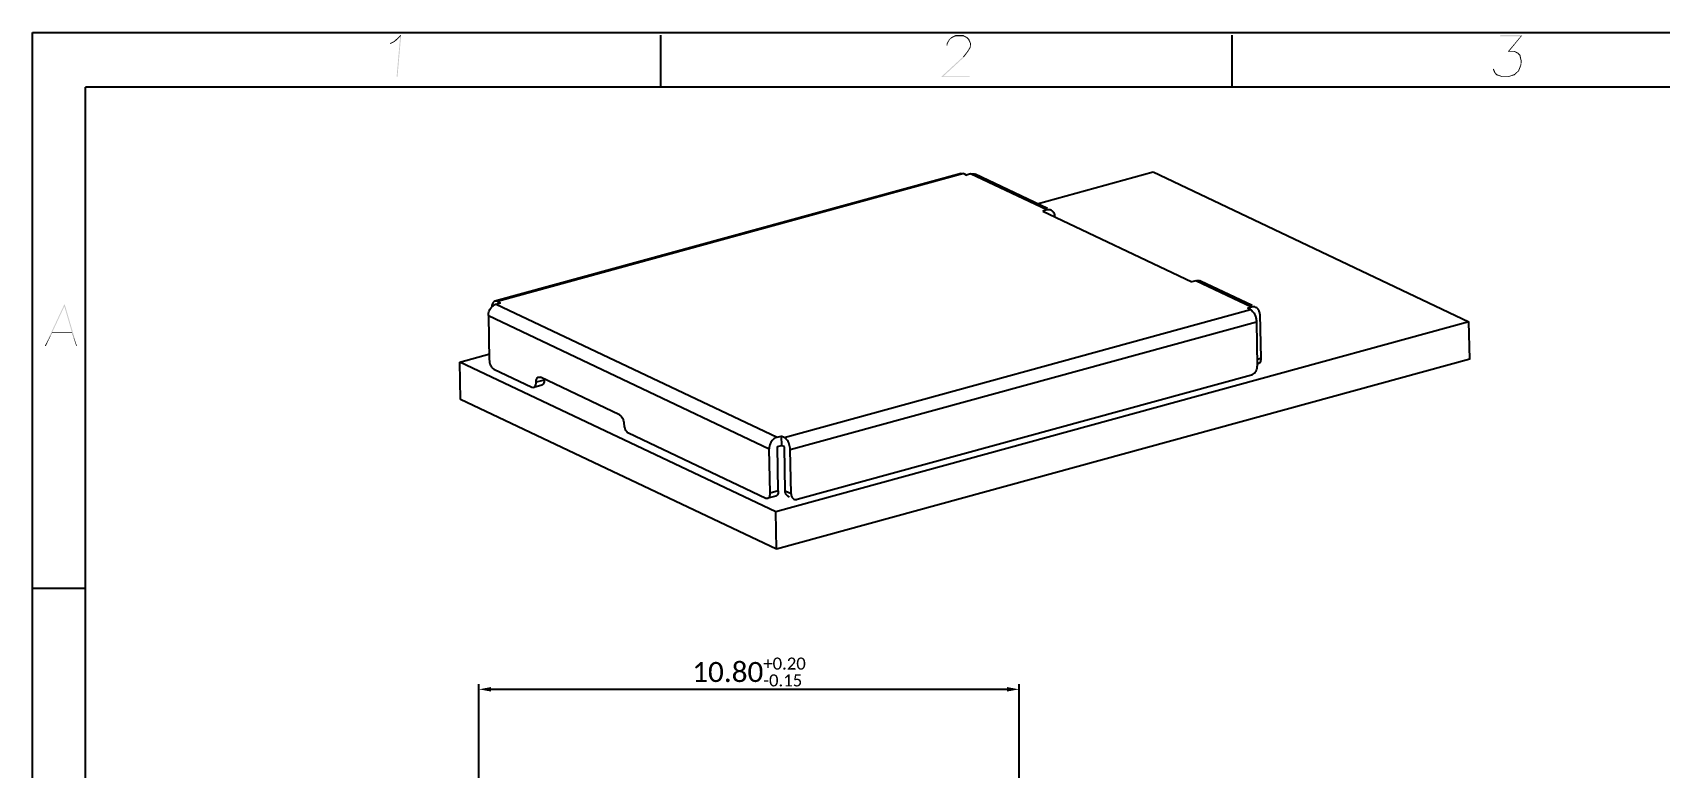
# Model space of a CAD drawing. Header units: millimetres. Extents: x 0 to 297, y 0 to 210.
# Drawn here: x 0 to 162.8, y 136.5 to 210 of the extents above; entities that cross this region are included whole.
import ezdxf

# ---------------------------------------------------------------- set-up
doc = ezdxf.new("R2010")
doc.units = ezdxf.units.MM
doc.header["$LTSCALE"] = 16.335
doc.header["$PDMODE"] = 3
doc.header["$PDSIZE"] = 0.3125
doc.layers.get('0').update_dxf_attribs({"linetype": 'CONTINUOUS'})
doc.layers.get('Defpoints').update_dxf_attribs({"linetype": 'CONTINUOUS'})
doc.styles.get("Standard").update_dxf_attribs({"font": 'romans__.ttf'})
doc.styles.add('型式1', font='calibril.ttf')
doc.dimstyles.new('DIMSTYLE_1', dxfattribs={"dimtxt": 2, "dimasz": 1.2, "dimexe": 0.5, "dimexo": 1, "dimgap": 0.5, "dimtad": 1, "dimlfac": 0.2, "dimzin": 0, "dimdsep": 46, "dimtxsty": 'STANDARD', "dimblk": '_FILLED', "dimblk1": '_FILLED', "dimblk2": '_FILLED', "dimcen": 0.09, "dimazin": 0, "dimtol": 1, "dimtp": 0.2, "dimtm": 0.15, "dimtfac": 0.6, "dimtofl": 0, "dimtmove": 0, "dimatfit": 3, "dimldrblk": '_FILLED', "dimfxl": 1, "dimtolj": 1, "dimtzin": 0, "dimarcsym": 0})

# ---------------------------------------------------------------- blocks, each defined once
blk = doc.blocks.new('_FILLED')
at = {"color": 0, "linetype": 'ByBlock'}
blk.add_solid([(0, 0), (-1, 0.1875), (-1, -0.1875)], dxfattribs=at)
blk = doc.blocks.new('*D2')
at = {"color": 0, "linetype": 'Continuous', "lineweight": -2}
for p, q in [((44.64, 135.4), (44.64, 144.9)), ((98.64, 135.4), (98.64, 144.9)), ((45.84, 144.4), (97.44, 144.4))]:
    blk.add_line(p, q, dxfattribs=at)
at = {"layer": 'Defpoints', "color": 0, "linetype": 'Continuous'}
for p in [(98.64, 144.4), (44.64, 134.4), (98.64, 134.4)]:
    blk.add_point(p, dxfattribs=at)
at = {"color": 0, "linetype": 'Continuous', "lineweight": -2, "xscale": 1.199999999999999, "yscale": 1.199999999999999, "zscale": 1.199999999999999, "rotation": 180}
blk.add_blockref('_FILLED', (44.64, 144.4), dxfattribs=at)
at = {"color": 0, "linetype": 'Continuous', "lineweight": -2, "xscale": 1.199999999999999, "yscale": 1.199999999999999, "zscale": 1.199999999999999}
blk.add_blockref('_FILLED', (98.64, 144.4), dxfattribs=at)
at = {"color": 0, "linetype": 'Continuous', "insert": (71.64, 147.57), "char_height": 2, "attachment_point": 2, "line_spacing_factor": 0.9, "style": '型式1'}
blk.add_mtext('\\A1;10.80{\\H1.200000;\\S+0.20^ -0.15;}', dxfattribs=at)

msp = doc.modelspace()

# ---------------------------------------------------------------- linework, layer by layer
at = {"color": 7, "linetype": 'Continuous'}
for p, q in [((0, 0), (0, 210)), ((0, 210), (297, 210)), ((62.827, 204.558), (62.827, 209.751)), ((119.942, 204.558), (119.942, 209.751)), ((92.86, 195.939), (46.241, 183.168)), ((92.861, 195.939), (93.105, 195.909)), ((93.105, 195.909), (93.398, 195.771)), ((93.803, 195.882), (93.398, 195.771)), ((101.479, 192.428), (94.251, 195.851)), ((100.466, 192.908), (112.037, 196.078)), ((112.037, 196.078), (143.63, 181.12)), ((101.409, 192.281), (101.004, 192.17)), ((101.004, 192.17), (115.922, 185.106)), ((116.328, 185.217), (115.922, 185.106)), ((121.96, 182.731), (116.775, 185.186)), ((46.374, 182.888), (46.779, 183)), ((46.486, 183.138), (46.779, 183)), ((121.886, 182.585), (121.48, 182.474)), ((121.773, 182.336), (121.48, 182.474)), ((45.582, 181.732), (45.674, 177.291)), ((143.63, 181.12), (74.31, 162.129)), ((122.377, 181.124), (122.469, 176.684)), ((122.716, 181.873), (122.807, 177.432)), ((143.707, 177.38), (143.63, 181.12)), ((42.717, 177.088), (45.709, 177.907)), ((42.794, 173.348), (42.717, 177.088)), ((74.31, 162.129), (42.717, 177.088)), ((46.127, 176.382), (49.93, 174.582)), ((143.707, 177.38), (74.387, 158.39)), ((76.472, 163.378), (121.875, 175.816)), ((49.93, 174.582), (50.113, 174.56)), ((50.924, 174.781), (50.113, 174.559)), ((50.595, 175.59), (50.778, 175.568)), ((58.677, 171.829), (50.778, 175.568)), ((74.387, 158.39), (42.794, 173.348)), ((59.583, 170.011), (73.332, 163.501)), ((74.456, 169.592), (74.861, 169.703)), ((74.861, 169.703), (74.881, 168.768)), ((75.154, 169.565), (74.861, 169.703)), ((73.756, 163.995), (73.665, 168.435)), ((74.475, 168.657), (74.881, 168.768)), ((74.567, 164.217), (74.475, 168.657)), ((75.173, 168.63), (74.881, 168.768)), ((75.265, 164.189), (75.173, 168.63)), ((75.85, 163.912), (75.758, 168.353)), ((73.332, 163.501), (73.515, 163.479)), ((74.326, 163.701), (73.515, 163.479)), ((75.705, 163.606), (75.552, 163.678)), ((74.387, 158.39), (74.31, 162.129)), ((5.266, 154.454), (0, 154.454))]:
    msp.add_line(p, q, dxfattribs=at)
at = {"color": 9, "linetype": 'Continuous'}
for p, q in [((93.105, 195.909), (46.486, 183.138)), ((101.409, 192.281), (93.803, 195.882)), ((121.886, 182.585), (116.328, 185.217)), ((46.374, 182.888), (74.456, 169.592)), ((75.154, 169.565), (121.773, 182.336)), ((45.582, 181.732), (73.665, 168.435)), ((75.758, 168.353), (122.377, 181.124)), ((122.807, 177.432), (122.452, 177.335)), ((51.165, 175.297), (50.354, 175.075)), ((74.567, 164.217), (73.756, 163.995)), ((75.85, 163.912), (75.265, 164.189))]:
    msp.add_line(p, q, dxfattribs=at)
at = {"color": 7, "linetype": 'Continuous', "const_width": 0.2}
for points in [[(5.266, 5.348), (5.266, 204.558)], [(5.266, 204.558), (291.734, 204.558)]]:
    msp.add_lwpolyline(points, dxfattribs=at)
at = {"color": 7, "linetype": 'Continuous'}
for points, knots in [([(93.803, 195.882), (93.878, 195.902), (94.032, 195.92), (94.184, 195.883), (94.251, 195.851)], [0, 0, 0, 0, 0.5116339, 1, 1, 1, 1]), ([(101.856, 192.25), (101.789, 192.281), (101.638, 192.319), (101.484, 192.301), (101.409, 192.281)], [0, 0, 0, 0, 0.4883661, 1, 1, 1, 1]), ([(102.239, 191.568), (102.238, 191.643), (102.219, 191.788), (102.143, 191.986), (102.021, 192.148), (101.913, 192.223), (101.856, 192.25)], [0, 0, 0, 0, 0.2722447, 0.5290486, 0.7693281, 1, 1, 1, 1]), ([(116.328, 185.217), (116.403, 185.238), (116.557, 185.255), (116.708, 185.218), (116.775, 185.186)], [0, 0, 0, 0, 0.5116339, 1, 1, 1, 1]), ([(45.582, 181.732), (45.579, 181.9), (45.651, 182.244), (45.847, 182.534), (45.971, 182.652)], [0, 0, 0, 0, 0.4969841, 1, 1, 1, 1]), ([(45.989, 182.911), (45.981, 182.889), (45.948, 182.796), (45.931, 182.697), (45.925, 182.621)], [0, 0, 0, 0, 0.2317954, 1, 1, 1, 1]), ([(45.971, 182.652), (45.986, 182.666), (46.046, 182.721), (46.113, 182.768), (46.165, 182.799)], [0, 0, 0, 0, 0.2554178, 1, 1, 1, 1]), ([(46.241, 183.167), (46.187, 183.153), (46.077, 183.082), (46.015, 182.972), (45.989, 182.911)], [0, 0, 0, 0, 0.4585506, 1, 1, 1, 1]), ([(46.165, 182.799), (46.182, 182.809), (46.248, 182.845), (46.319, 182.874), (46.374, 182.888)], [0, 0, 0, 0, 0.2580911, 1, 1, 1, 1]), ([(46.402, 183.168), (46.389, 183.171), (46.336, 183.181), (46.28, 183.178), (46.241, 183.167)], [0, 0, 0, 0, 0.2602474, 1, 1, 1, 1]), ([(46.486, 183.138), (46.479, 183.141), (46.452, 183.153), (46.424, 183.163), (46.402, 183.168)], [0, 0, 0, 0, 0.2578757, 1, 1, 1, 1]), ([(121.773, 182.336), (121.828, 182.31), (121.938, 182.231), (122.135, 182.005), (122.238, 181.786), (122.289, 181.629)], [0, 0, 0, 0, 0.2051894, 0.4457683, 1, 1, 1, 1]), ([(122.333, 182.554), (122.266, 182.586), (122.115, 182.623), (121.961, 182.606), (121.886, 182.585)], [0, 0, 0, 0, 0.4883661, 1, 1, 1, 1]), ([(122.598, 182.31), (122.566, 182.363), (122.489, 182.46), (122.387, 182.529), (122.333, 182.554)], [0, 0, 0, 0, 0.5091238, 1, 1, 1, 1]), ([(122.289, 181.629), (122.303, 181.587), (122.35, 181.422), (122.375, 181.251), (122.377, 181.124)], [0, 0, 0, 0, 0.2556025, 1, 1, 1, 1]), ([(122.716, 181.873), (122.715, 181.913), (122.703, 182.064), (122.655, 182.214), (122.598, 182.31)], [0, 0, 0, 0, 0.2622439, 1, 1, 1, 1]), ([(122.807, 177.432), (122.809, 177.37), (122.801, 177.252), (122.757, 177.093), (122.681, 176.973), (122.605, 176.927), (122.567, 176.917)], [0, 0, 0, 0, 0.3098896, 0.5806391, 0.8058102, 1, 1, 1, 1]), ([(45.674, 177.291), (45.674, 177.26), (45.682, 177.132), (45.709, 177.005), (45.74, 176.913)], [0, 0, 0, 0, 0.2412352, 1, 1, 1, 1]), ([(45.74, 176.913), (45.75, 176.882), (45.792, 176.765), (45.851, 176.654), (45.905, 176.58)], [0, 0, 0, 0, 0.2613199, 1, 1, 1, 1]), ([(45.905, 176.58), (45.922, 176.557), (45.984, 176.48), (46.062, 176.413), (46.127, 176.382)], [0, 0, 0, 0, 0.279905, 1, 1, 1, 1]), ([(121.875, 175.816), (122.027, 175.857), (122.308, 176.071), (122.44, 176.389), (122.462, 176.559)], [0, 0, 0, 0, 0.479537, 1, 1, 1, 1]), ([(50.113, 174.56), (50.14, 174.567), (50.194, 174.593), (50.285, 174.69), (50.321, 174.793), (50.336, 174.864)], [0, 0, 0, 0, 0.2117346, 0.4421639, 1, 1, 1, 1]), ([(50.336, 174.864), (50.339, 174.881), (50.351, 174.95), (50.355, 175.021), (50.354, 175.075)], [0, 0, 0, 0, 0.2384323, 1, 1, 1, 1]), ([(50.354, 175.075), (50.353, 175.138), (50.36, 175.255), (50.404, 175.414), (50.481, 175.534), (50.557, 175.58), (50.595, 175.59)], [0, 0, 0, 0, 0.3098896, 0.5806391, 0.8058102, 1, 1, 1, 1]), ([(51.165, 175.297), (51.166, 175.234), (51.158, 175.117), (51.115, 174.958), (51.038, 174.838), (50.962, 174.792), (50.924, 174.782)], [0, 0, 0, 0, 0.3098896, 0.5806391, 0.8058102, 1, 1, 1, 1]), ([(58.677, 171.829), (58.741, 171.798), (58.866, 171.691), (59.004, 171.473), (59.1, 171.207), (59.128, 171.015), (59.13, 170.92)], [0, 0, 0, 0, 0.2036081, 0.4531757, 0.7284931, 1, 1, 1, 1]), ([(59.13, 170.92), (59.132, 170.824), (59.16, 170.632), (59.255, 170.367), (59.394, 170.149), (59.518, 170.042), (59.583, 170.011)], [0, 0, 0, 0, 0.2715069, 0.5468243, 0.7963919, 1, 1, 1, 1]), ([(74.053, 169.356), (73.929, 169.238), (73.734, 168.947), (73.661, 168.604), (73.665, 168.435)], [0, 0, 0, 0, 0.5030159, 1, 1, 1, 1]), ([(74.456, 169.592), (74.42, 169.582), (74.272, 169.53), (74.14, 169.438), (74.053, 169.356)], [0, 0, 0, 0, 0.2367787, 1, 1, 1, 1]), ([(75.229, 169.521), (75.223, 169.525), (75.199, 169.541), (75.173, 169.555), (75.154, 169.565)], [0, 0, 0, 0, 0.2588936, 1, 1, 1, 1]), ([(75.402, 169.361), (75.389, 169.377), (75.336, 169.436), (75.277, 169.489), (75.229, 169.521)], [0, 0, 0, 0, 0.2669906, 1, 1, 1, 1]), ([(75.758, 168.353), (75.754, 168.538), (75.684, 168.898), (75.515, 169.226), (75.402, 169.361)], [0, 0, 0, 0, 0.513361, 1, 1, 1, 1]), ([(73.515, 163.479), (73.542, 163.486), (73.596, 163.513), (73.687, 163.61), (73.723, 163.712), (73.738, 163.784)], [0, 0, 0, 0, 0.2117346, 0.4421639, 1, 1, 1, 1]), ([(73.738, 163.784), (73.741, 163.801), (73.753, 163.87), (73.757, 163.941), (73.756, 163.995)], [0, 0, 0, 0, 0.2384323, 1, 1, 1, 1]), ([(74.515, 163.894), (74.496, 163.848), (74.449, 163.765), (74.367, 163.712), (74.326, 163.701)], [0, 0, 0, 0, 0.5414494, 1, 1, 1, 1]), ([(74.567, 164.217), (74.567, 164.187), (74.565, 164.078), (74.545, 163.968), (74.515, 163.894)], [0, 0, 0, 0, 0.2716255, 1, 1, 1, 1]), ([(75.307, 163.959), (75.3, 163.977), (75.277, 164.051), (75.266, 164.13), (75.265, 164.189)], [0, 0, 0, 0, 0.2431562, 1, 1, 1, 1]), ([(75.552, 163.678), (75.532, 163.687), (75.453, 163.732), (75.389, 163.802), (75.353, 163.861)], [0, 0, 0, 0, 0.2456751, 1, 1, 1, 1]), ([(75.85, 163.912), (75.85, 163.882), (75.859, 163.769), (75.895, 163.656), (75.939, 163.584)], [0, 0, 0, 0, 0.2622439, 1, 1, 1, 1]), ([(75.939, 163.584), (75.951, 163.564), (76.002, 163.489), (76.076, 163.43), (76.137, 163.401)], [0, 0, 0, 0, 0.259304, 1, 1, 1, 1]), ([(76.137, 163.401), (76.187, 163.377), (76.301, 163.349), (76.416, 163.362), (76.472, 163.378)], [0, 0, 0, 0, 0.4883661, 1, 1, 1, 1])]:
    msp.add_open_spline(points, degree=3, knots=knots, dxfattribs=at)
for points in [[(122.462, 176.559), (122.467, 176.6), (122.47, 176.642), (122.469, 176.684)], [(75.353, 163.861), (75.335, 163.892), (75.319, 163.925), (75.307, 163.959)]]:
    msp.add_open_spline(points, degree=3, dxfattribs=at)
for points in [[(36.203, 209.065), (35.748, 208.947), (36.152, 209.154)], [(35.748, 208.947), (36.203, 209.065), (35.77, 208.858)], [(36.856, 209.747), (36.751, 209.569), (36.152, 209.154)], [(36.856, 209.747), (36.152, 209.154), (36.796, 209.747)], [(36.152, 209.154), (36.751, 209.569), (36.203, 209.065)], [(36.404, 205.597), (36.751, 209.569), (36.856, 209.747)], [(36.404, 205.597), (36.856, 209.747), (36.492, 205.597)], [(91.494, 208.887), (91.389, 208.709), (91.407, 208.917)], [(91.389, 208.709), (91.494, 208.887), (91.478, 208.709)], [(91.705, 209.273), (91.407, 208.917), (91.651, 209.332)], [(91.407, 208.917), (91.705, 209.273), (91.494, 208.887)], [(91.899, 209.45), (91.651, 209.332), (91.877, 209.539)], [(91.651, 209.332), (91.899, 209.45), (91.705, 209.273)], [(92.3, 209.628), (91.877, 209.539), (92.28, 209.747)], [(91.877, 209.539), (92.3, 209.628), (91.899, 209.45)], [(92.28, 209.747), (93.081, 209.747), (92.3, 209.628)], [(93.07, 209.628), (92.3, 209.628), (93.081, 209.747)], [(93.07, 209.628), (93.081, 209.747), (93.478, 209.539)], [(93.478, 209.539), (93.41, 209.45), (93.07, 209.628)], [(93.41, 209.45), (93.478, 209.539), (93.667, 209.332)], [(93.667, 209.332), (93.573, 209.273), (93.41, 209.45)], [(93.802, 208.502), (93.474, 208.146), (93.715, 208.532)], [(93.474, 208.146), (93.802, 208.502), (93.561, 208.117)], [(93.573, 209.273), (93.667, 209.332), (93.838, 208.917)], [(93.838, 208.917), (93.747, 208.887), (93.573, 209.273)], [(93.715, 208.532), (93.747, 208.887), (93.838, 208.917)], [(93.715, 208.532), (93.838, 208.917), (93.802, 208.502)], [(148.979, 209.747), (146.745, 209.628), (146.756, 209.747)], [(148.791, 209.628), (146.745, 209.628), (148.979, 209.747)], [(147.685, 208.176), (147.5, 208.087), (148.791, 209.628)], [(148.791, 209.628), (148.979, 209.747), (147.685, 208.176)], [(93.123, 207.524), (90.847, 205.567), (93.04, 207.583)], [(93.123, 207.524), (91.06, 205.627), (90.847, 205.567)], [(93.561, 208.117), (93.04, 207.583), (93.474, 208.146)], [(93.04, 207.583), (93.561, 208.117), (93.123, 207.524)], [(147.685, 208.176), (148.189, 208.176), (147.5, 208.087)], [(148.152, 208.087), (147.5, 208.087), (148.189, 208.176)], [(148.152, 208.087), (148.189, 208.176), (148.586, 207.968)], [(148.586, 207.968), (148.519, 207.879), (148.152, 208.087)], [(148.519, 207.879), (148.586, 207.968), (148.775, 207.761)], [(148.775, 207.761), (148.681, 207.702), (148.519, 207.879)], [(148.865, 206.753), (148.549, 206.19), (148.779, 206.783)], [(148.549, 206.19), (148.865, 206.753), (148.635, 206.16)], [(148.681, 207.702), (148.775, 207.761), (148.901, 207.168)], [(148.901, 207.168), (148.81, 207.138), (148.681, 207.702)], [(148.779, 206.783), (148.81, 207.138), (148.901, 207.168)], [(148.779, 206.783), (148.901, 207.168), (148.865, 206.753)], [(91.06, 205.627), (93.698, 205.627), (90.847, 205.567)], [(90.847, 205.567), (93.698, 205.627), (93.693, 205.567)], [(146.013, 206.338), (146.107, 206.397), (146.281, 206.012)], [(146.281, 206.012), (146.186, 205.953), (146.013, 206.338)], [(146.186, 205.953), (146.281, 206.012), (146.443, 205.834)], [(146.443, 205.834), (146.376, 205.745), (146.186, 205.953)], [(146.376, 205.745), (146.443, 205.834), (146.988, 205.627)], [(146.988, 205.627), (146.953, 205.567), (146.376, 205.745)], [(146.988, 205.627), (147.551, 205.627), (146.953, 205.567)], [(147.576, 205.567), (146.953, 205.567), (147.551, 205.627)], [(148.184, 205.745), (147.551, 205.627), (148.133, 205.834)], [(147.551, 205.627), (148.184, 205.745), (147.576, 205.567)], [(148.635, 206.16), (148.133, 205.834), (148.549, 206.19)], [(148.133, 205.834), (148.635, 206.16), (148.184, 205.745)], [(3.225, 182.827), (3.179, 182.65), (1.234, 178.707)], [(3.225, 182.827), (1.234, 178.707), (3.165, 182.827)], [(3.179, 182.65), (1.975, 180.071), (1.234, 178.707)], [(3.932, 180.071), (3.179, 182.65), (3.225, 182.827)], [(3.932, 180.071), (3.225, 182.827), (4.435, 178.707)], [(1.975, 180.071), (1.938, 179.982), (1.234, 178.707)], [(1.234, 178.707), (1.938, 179.982), (1.32, 178.677)], [(1.975, 180.071), (3.932, 180.071), (1.938, 179.982)], [(3.954, 179.982), (1.938, 179.982), (3.932, 180.071)], [(4.435, 178.707), (3.954, 179.982), (3.932, 180.071)], [(4.435, 178.707), (4.373, 178.677), (3.954, 179.982)]]:
    msp.add_solid(points, dxfattribs=at)

# ---------------------------------------------------------------- dimensions: what is measured, and where the dimension line sits
at = {"color": 2, "linetype": 'Continuous'}
dim = msp.add_linear_dim(base=(98.644, 144.399), p1=(44.644, 134.399), p2=(98.644, 134.399), dimstyle='DIMSTYLE_1', override={"dimtxsty": '型式1'}, dxfattribs=at)
dim.commit()
dim.dimension.update_dxf_attribs({"geometry": '*D2', "text_midpoint": (71.644, 144.399), "dimtype": 160})

doc.saveas('drawing.dxf')
